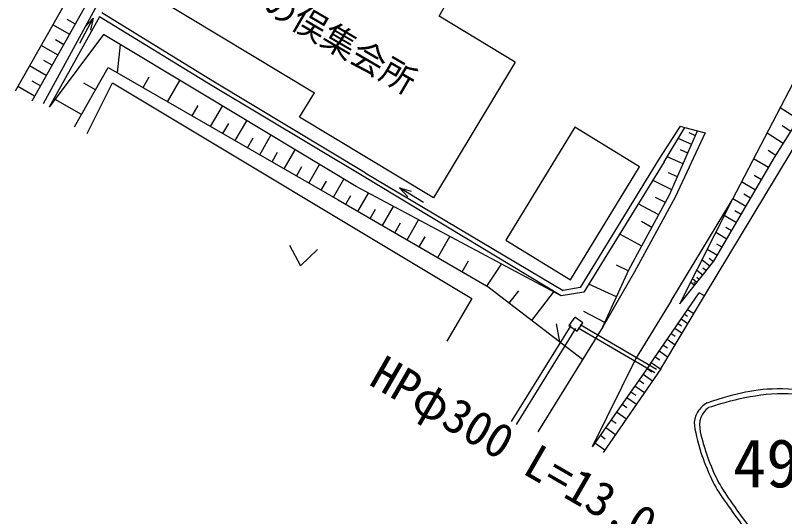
# Model space of a CAD drawing. Units: millimetres, scale not verified. Extents: x 40000 to 680000, y 20000 to 380000.
# Drawn here: x 102899 to 143615, y 262660 to 289174 of the extents above; entities that cross this region are included whole.
import ezdxf
from ezdxf.enums import TextEntityAlignment as Align

# ---------------------------------------------------------------- set-up
doc = ezdxf.new("R2010")
doc.units = ezdxf.units.MM
doc.header["$LTSCALE"] = 1000
for name, color, linetype, lineweight in [('M-BGD', 7, 'Continuous', 25), ('M-STR-HTXT', 7, 'Continuous', 13), ('M-STR-STRC', 7, 'Continuous', 25)]:
    doc.layers.add(name, color=color, linetype=linetype, lineweight=lineweight)
doc.styles.add('ＭＳ ゴシック', font='')
doc.styles.get('ＭＳ ゴシック').set_extended_font_data('MS Gothic')

msp = doc.modelspace()

# ---------------------------------------------------------------- linework, layer by layer
at = {"layer": 'M-BGD'}
for p, q in [((114392, 303489), (103763, 284635)), ((114097, 302347), (104372, 284503)), ((102899, 285179), (111382, 300155)), ((125327, 289140), (126270, 290763)), ((110185, 290228), (118725, 285083)), ((107350, 289098), (104692, 284318)), ((113221, 285506), (107350, 289098)), ((113351, 285691), (107475, 289303)), ((129360, 286706), (125327, 289140)), ((106086, 288707), (105637, 288963)), ((106306, 287708), (107022, 289026)), ((107022, 289026), (106575, 288555)), ((107022, 289026), (106871, 288394)), ((105776, 288164), (104880, 288676)), ((107564, 288162), (104692, 284318)), ((105467, 287621), (105019, 287877)), ((112901, 284951), (107564, 288162)), ((105157, 287078), (104263, 287588)), ((108297, 286137), (108455, 287626)), ((104847, 286536), (104401, 286790)), ((129360, 286706), (125034, 279524)), ((104537, 285993), (103647, 286500)), ((106034, 283278), (107816, 286414)), ((107816, 286414), (119978, 279415)), ((109658, 285354), (109989, 285929)), ((104228, 285450), (103783, 285703)), ((107145, 285234), (106525, 285587)), ((106707, 282921), (108034, 285610)), ((108034, 285610), (127062, 274201)), ((110958, 284606), (111605, 285731)), ((121361, 280626), (113221, 285506)), ((121421, 280850), (113351, 285691)), ((140851, 279440), (144072, 285592)), ((103918, 284907), (103031, 285413)), ((117943, 283785), (118725, 285083)), ((143073, 281657), (145442, 285410)), ((106404, 283930), (104999, 284729)), ((120940, 280115), (112901, 284951)), ((139372, 274341), (145651, 284754)), ((112258, 283858), (112574, 284407)), ((113233, 283296), (113855, 284377)), ((144345, 283671), (143384, 284277)), ((113883, 282922), (114191, 283456)), ((114533, 282548), (115141, 283604)), ((125034, 279524), (117943, 283785)), ((132510, 283261), (128856, 277283)), ((135942, 281163), (132510, 283261)), ((138085, 283323), (136965, 281572)), ((137243, 281436), (138328, 283237)), ((137526, 279675), (139008, 283067)), ((138085, 283323), (138328, 283237)), ((138328, 283237), (139008, 283067)), ((139008, 283067), (139408, 282958)), ((143944, 283037), (143490, 283324)), ((115183, 282174), (115483, 282696)), ((115834, 281800), (116426, 282830)), ((139408, 282958), (137822, 279566)), ((138696, 282353), (137983, 282665)), ((138896, 282811), (138570, 282954)), ((143544, 282403), (142683, 282939)), ((116484, 281426), (116776, 281935)), ((117134, 281052), (117712, 282057)), ((138496, 281895), (138110, 282064)), ((143144, 281768), (142742, 282019)), ((136965, 281572), (132800, 274777)), ((137243, 281436), (132990, 274533)), ((138246, 281322), (137398, 281693)), ((139876, 276171), (143073, 281657)), ((142762, 281123), (141973, 281583)), ((117784, 280678), (118069, 281174)), ((118434, 280304), (118998, 281284)), ((132288, 275185), (135942, 281163)), ((131784, 274345), (121361, 280626)), ((121421, 280850), (131898, 274630)), ((137945, 280635), (137474, 280841)), ((142384, 280475), (142004, 280696)), ((119084, 279930), (119362, 280413)), ((119734, 279556), (120285, 280510)), ((137645, 279947), (136651, 280440)), ((142070, 279935), (141334, 280363)), ((131784, 274345), (120940, 280115)), ((121033, 278805), (121591, 279769)), ((123225, 280052), (123674, 279582)), ((124507, 279272), (123225, 280052)), ((123225, 280052), (123849, 279869)), ((119978, 279415), (127835, 274868)), ((120384, 279181), (120655, 279652)), ((135361, 275711), (137526, 279675)), ((137822, 279566), (135665, 275600)), ((137308, 279277), (136781, 279539)), ((137617, 274081), (140851, 279440)), ((138071, 273908), (140851, 279440)), ((141566, 279071), (140870, 279476)), ((141818, 279503), (141460, 279711)), ((121682, 278429), (121968, 278923)), ((122331, 278054), (122916, 279064)), ((136949, 278618), (135870, 279207)), ((141062, 278207), (140419, 278582)), ((141314, 278639), (140979, 278834)), ((122980, 277678), (123279, 278195)), ((123629, 277302), (124241, 278359)), ((136589, 277960), (136033, 278264)), ((140559, 277343), (139969, 277686)), ((140811, 277775), (140503, 277954)), ((124278, 276927), (124591, 277467)), ((125252, 276363), (125897, 277478)), ((128856, 277283), (132288, 275185)), ((136050, 276972), (134885, 277609)), ((117405, 277026), (117984, 275918)), ((140307, 276911), (140026, 277075)), ((117984, 275918), (118885, 276784)), ((140055, 276479), (139520, 276791)), ((126551, 275612), (126886, 276192)), ((138071, 273908), (139876, 276171)), ((139661, 275901), (139247, 276225)), ((139848, 276136), (139617, 276316)), ((127849, 274858), (128630, 276023)), ((133992, 272698), (135361, 275711)), ((135335, 275653), (134712, 275962)), ((139287, 275432), (138967, 275682)), ((139474, 275667), (139291, 275810)), ((135665, 275600), (133992, 272698)), ((139100, 275198), (138964, 275304)), ((132924, 270978), (127835, 274868)), ((134714, 274287), (133249, 274954)), ((138850, 274885), (138645, 275049)), ((138975, 275041), (138736, 275232)), ((138913, 274963), (138802, 275052)), ((129042, 273946), (129547, 274606)), ((130233, 273035), (131394, 274553)), ((132990, 274533), (131784, 274345)), ((132800, 274777), (131898, 274630)), ((136494, 270719), (139087, 274506)), ((139372, 274341), (139087, 274506)), ((127062, 274201), (125734, 271935)), ((137617, 274081), (135761, 271054)), ((137067, 270470), (139372, 274341)), ((138481, 273620), (138809, 273396)), ((132507, 273209), (132199, 272772)), ((132941, 272902), (132507, 273209)), ((134093, 272920), (132993, 273515)), ((138311, 273373), (138483, 273255)), ((131720, 271898), (131539, 272866)), ((132633, 272465), (132941, 272902)), ((136838, 270442), (132790, 272805)), ((137972, 272878), (138160, 272749)), ((138142, 273125), (138501, 272879)), ((132293, 272769), (129149, 267699)), ((132548, 272611), (129404, 267541)), ((133992, 272698), (130546, 267148)), ((132199, 272772), (132633, 272465)), ((136737, 270269), (132689, 272632)), ((137803, 272630), (138194, 272363)), ((137400, 272042), (137828, 271749)), ((137612, 272352), (137816, 272212)), ((137189, 271733), (137412, 271580)), ((136977, 271423), (137444, 271103)), ((135761, 271054), (133433, 266351)), ((136553, 270805), (137057, 270455)), ((136765, 271114), (137007, 270946)), ((136494, 270719), (133433, 266351)), ((137067, 270470), (134007, 266055)), ((136339, 270497), (136590, 270323)), ((136123, 270190), (136629, 269839)), ((135693, 269576), (136200, 269220)), ((135908, 269883), (136161, 269705)), ((135478, 269268), (135732, 269090)), ((135262, 268961), (135773, 268603)), ((135011, 268603), (135268, 268423)), ((134724, 268194), (135239, 267833)), ((134437, 267784), (134696, 267603)), ((134150, 267375), (134669, 267011)), ((133863, 266965), (134124, 266783)), ((133576, 266556), (134100, 266189))]:
    msp.add_line(p, q, dxfattribs=at)
at = {"layer": 'M-STR-STRC'}
for points, knots in [([(139510, 268686), (141210, 269215), (141921, 269441), (143510, 269434), (145100, 269428), (147272, 268759), (147510, 268686)], [0, 0, 0, 0, 1, 1, 1, 2, 2, 2, 2]), ([(139608, 268447), (140345, 268677), (141959, 269180), (143510, 269180), (145061, 269180), (147174, 268528), (147412, 268454)], [0, 0, 0, 0, 1, 1, 1, 2, 2, 2, 2]), ([(139510, 268686), (139274, 268539), (139162, 268417), (139010, 268186), (138690, 267696), (138876, 267261), (139010, 266686)], [0, 0, 0, 0, 1, 1, 1, 2, 2, 2, 2]), ([(139604, 268451), (139549, 268403), (139370, 268245), (139260, 268082), (138973, 267656), (139192, 266944), (139248, 266765)], [0, 0, 0, 0, 1, 1, 1, 2, 2, 2, 2]), ([(139248, 266765), (139424, 266078), (139511, 265853), (139739, 265291), (140163, 264246), (140470, 263895), (141225, 262814)], [0, 0, 0, 0, 1, 1, 1, 2, 2, 2, 2]), ([(139010, 266686), (139190, 265987), (139278, 265758), (139510, 265186), (139939, 264131), (140248, 263777), (141010, 262686)], [0, 0, 0, 0, 1, 1, 1, 2, 2, 2, 2]), ([(141010, 262686), (141560, 261959), (141769, 261557), (142510, 261186), (142881, 261000), (143096, 260829), (143510, 260829), (143925, 260829), (144140, 261000), (144510, 261186), (145251, 261557), (145461, 261959), (146010, 262686)], [0, 0, 0, 0, 1, 1, 1, 2, 2, 2, 3, 3, 3, 4, 4, 4, 4]), ([(141187, 262863), (141722, 262155), (141922, 261755), (142647, 261402), (142969, 261246), (143152, 261095), (143510, 261095), (143868, 261095), (144052, 261246), (144373, 261402), (145099, 261755), (145299, 262155), (145834, 262863)], [0, 0, 0, 0, 1, 1, 1, 2, 2, 2, 3, 3, 3, 4, 4, 4, 4])]:
    msp.add_open_spline(points, degree=3, knots=knots, dxfattribs=at)

# ---------------------------------------------------------------- texts
at = {"layer": 'M-BGD', "style": 'ＭＳ ゴシック'}
msp.add_text('一の俣集会所', height=1320, rotation=329.744, dxfattribs=at).set_placement((119286, 288256), align=Align.MIDDLE_CENTER)
at = {"layer": 'M-STR-HTXT', "style": 'ＭＳ ゴシック'}
msp.add_text('HPφ300 L=13.0', height=1833, rotation=330, dxfattribs=at).set_placement((128565, 264983), align=Align.BOTTOM_CENTER)
at = {"layer": 'M-STR-STRC', "style": 'ＭＳ ゴシック'}
msp.add_text('491', height=2566, dxfattribs=at).set_placement((143510, 263436), align=Align.BOTTOM_CENTER)

doc.saveas('drawing.dxf')
